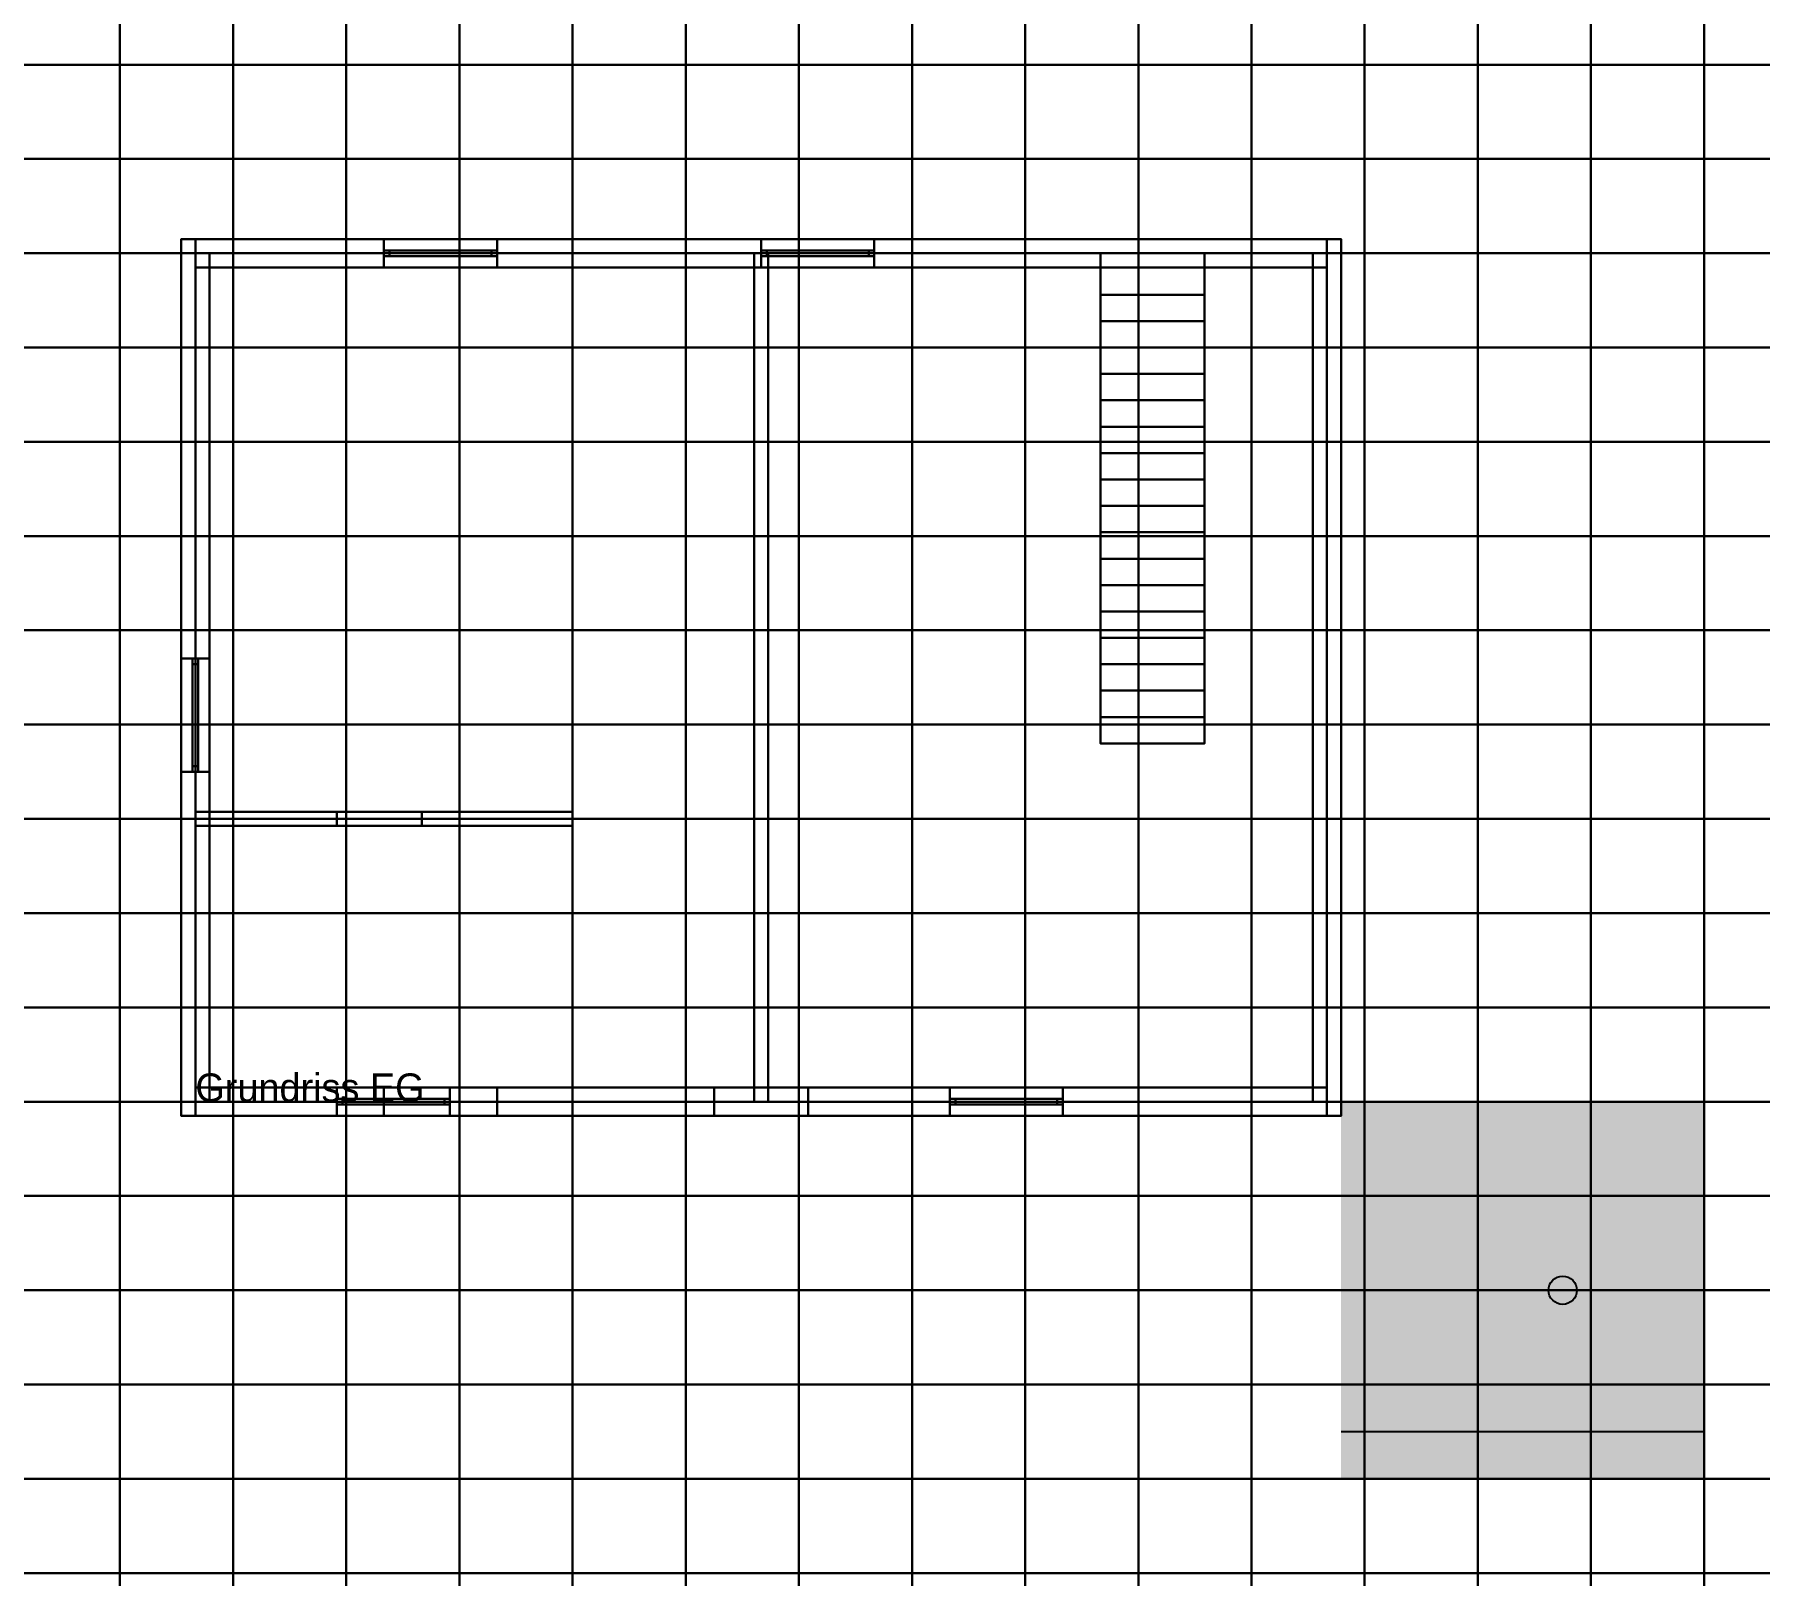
# Model space of a CAD drawing. Header units: millimetres. Extents: x -20000 to 218800, y -20000 to 179000.
# Drawn here: x -1706 to 16587, y 30974 to 47320 of the extents above; entities that cross this region are included whole.
import ezdxf

# ---------------------------------------------------------------- set-up
doc = ezdxf.new("R2010")
doc.units = ezdxf.units.MM
for name, color, linetype in [('A-BODEN', 33, 'Continuous'), ('A-DECKE', 9, 'Continuous'), ('A-FENSTER', 4, 'Continuous'), ('A-FENSTER-GLAS', 5, 'Continuous'), ('A-MAUER', 253, 'Continuous'), ('A-STUETZE', 8, 'Continuous'), ('A-TERRASSE', 32, 'Continuous'), ('A-TEXT', 2, 'Continuous'), ('A-TREPPE', 41, 'Continuous'), ('A-WAND', 7, 'Continuous'), ('A-WAND-INNEN', 8, 'Continuous')]:
    doc.layers.add(name, color=color, linetype=linetype)

# ---------------------------------------------------------------- blocks, each defined once
blk = doc.blocks.new('RAHMEN')
mesh = blk.add_polyface()
corners = [(0, -30), (0, 30), (1200, 30), (1200, -30), (0, -30, 60), (1200, -30, 60), (1200, 30, 60), (0, 30, 60)]
mesh.append_faces([[corners[k] for k in face] for face in [(0, 1, 2, 3), (4, 5, 6, 7), (0, 3, 5, 4), (3, 2, 6, 5), (2, 1, 7, 6), (1, 0, 4, 7)]])
mesh = blk.add_polyface()
corners = [(0, -30, 1140), (0, 30, 1140), (1200, 30, 1140), (1200, -30, 1140), (0, -30, 1200), (1200, -30, 1200), (1200, 30, 1200), (0, 30, 1200)]
mesh.append_faces([[corners[k] for k in face] for face in [(0, 1, 2, 3), (4, 5, 6, 7), (0, 3, 5, 4), (3, 2, 6, 5), (2, 1, 7, 6), (1, 0, 4, 7)]])
mesh = blk.add_polyface()
corners = [(0, -30), (0, 30), (60, 30), (60, -30), (0, -30, 1200), (60, -30, 1200), (60, 30, 1200), (0, 30, 1200)]
mesh.append_faces([[corners[k] for k in face] for face in [(0, 1, 2, 3), (4, 5, 6, 7), (0, 3, 5, 4), (3, 2, 6, 5), (2, 1, 7, 6), (1, 0, 4, 7)]])
mesh = blk.add_polyface()
corners = [(1140, -30), (1140, 30), (1200, 30), (1200, -30), (1140, -30, 1200), (1200, -30, 1200), (1200, 30, 1200), (1140, 30, 1200)]
mesh.append_faces([[corners[k] for k in face] for face in [(0, 1, 2, 3), (4, 5, 6, 7), (0, 3, 5, 4), (3, 2, 6, 5), (2, 1, 7, 6), (1, 0, 4, 7)]])
blk = doc.blocks.new('FENSTER')
at = {"layer": 'A-FENSTER-GLAS', "color": 5}
blk.add_3dface([(60, 0, 60), (1140, 0, 60), (1140, 0, 1140), (60, 0, 1140)], dxfattribs=at)
blk.add_blockref('RAHMEN', (0, 0))
blk = doc.blocks.new('STUFE')
mesh = blk.add_polyface()
corners = [(0, 0), (0, 280), (1100, 280), (1100, 0), (0, 0, 170), (1100, 0, 170), (1100, 280, 170), (0, 280, 170)]
mesh.append_faces([[corners[k] for k in face] for face in [(0, 1, 2, 3), (4, 5, 6, 7), (0, 3, 5, 4), (3, 2, 6, 5), (2, 1, 7, 6), (1, 0, 4, 7)]])
blk = doc.blocks.new('HAUS')
at = {"layer": 'A-DECKE'}
for points in [[(0, 0, 5800), (12000, 0, 5800), (12000, 9000, 5800), (0, 9000, 5800)], [(0, 0, 6000), (12000, 0, 6000), (12000, 9000, 6000), (0, 9000, 6000)]]:
    blk.add_3dface(points, dxfattribs=at)
at = {"layer": 'A-MAUER'}
blk.add_lwpolyline([(12150, -3500), (16000, -3500)], dxfattribs=at)
at = {"layer": 'A-STUETZE'}
blk.add_circle((14500, -2000), 150, dxfattribs=at)
at = {"layer": 'A-TERRASSE'}
blk.add_solid([(12150, -4000), (16000, -4000), (12150, 0), (16000, 0)], dxfattribs=at)
at = {"layer": 'A-WAND'}
for points in [[(0, 0, 6000), (0, 9000, 6000), (0, 4500, 8400)], [(12000, 0, 6000), (12000, 9000, 6000), (12000, 4500, 8400)]]:
    blk.add_3dface(points, dxfattribs=at)
at = {"layer": 'A-FENSTER'}
for p, rotation in [((3200, 9000, 900), 180), ((7200, 9000, 900), 180), ((0, 4700, 900), -90)]:
    blk.add_blockref('FENSTER', p, dxfattribs=dict(at, rotation=rotation))
for p in [(1500, 0, 900), (8000, 0, 900)]:
    blk.add_blockref('FENSTER', p, dxfattribs=at)
at = {"layer": 'A-TREPPE', "zscale": 1.0380622837370241}
for p in [(9600, 8280, 2824), (9600, 8000, 2647), (9600, 7720, 2471), (9600, 7440, 2294), (9600, 7160, 2118), (9600, 6880, 1941), (9600, 6600, 1765), (9600, 6320, 1588), (9600, 6040, 1412), (9600, 5760, 1235), (9600, 5480, 1059), (9600, 5200, 882), (9600, 4920, 706), (9600, 4640, 529), (9600, 4360, 353), (9600, 4080, 176), (9600, 3800)]:
    blk.add_blockref('STUFE', p, dxfattribs=at)
at = {"layer": 'A-TEXT'}
blk.add_text('Grundriss EG', height=300, dxfattribs=at).set_placement((0, 0))
at = {"layer": 'A-BODEN'}
mesh = blk.add_polyface(dxfattribs=at)
corners = [(-150, -150, -300), (-150, 9150, -300), (12150, 9150, -300), (12150, -150, -300), (-150, -150), (12150, -150), (12150, 9150), (-150, 9150)]
mesh.append_faces([[corners[k] for k in face] for face in [(0, 1, 2, 3), (4, 5, 6, 7), (0, 3, 5, 4), (3, 2, 6, 5), (2, 1, 7, 6), (1, 0, 4, 7)]])
at = {"layer": 'A-DECKE'}
mesh = blk.add_polyface(dxfattribs=at)
corners = [(0, 4000, 2750), (0, 9000, 2750), (9600, 9000, 2750), (9600, 4000, 2750), (0, 4000, 3000), (9600, 4000, 3000), (9600, 9000, 3000), (0, 9000, 3000)]
mesh.append_faces([[corners[k] for k in face] for face in [(0, 1, 2, 3), (4, 5, 6, 7), (0, 3, 5, 4), (3, 2, 6, 5), (2, 1, 7, 6), (1, 0, 4, 7)]])
mesh = blk.add_polyface(dxfattribs=at)
corners = [(9600, 8850, 2750), (9600, 9000, 2750), (10700, 9000, 2750), (10700, 8850, 2750), (9600, 8850, 3000), (10700, 8850, 3000), (10700, 9000, 3000), (9600, 9000, 3000)]
mesh.append_faces([[corners[k] for k in face] for face in [(0, 1, 2, 3), (4, 5, 6, 7), (0, 3, 5, 4), (3, 2, 6, 5), (2, 1, 7, 6), (1, 0, 4, 7)]])
mesh = blk.add_polyface(dxfattribs=at)
corners = [(10700, 4000, 2750), (10700, 9000, 2750), (12000, 9000, 2750), (12000, 4000, 2750), (10700, 4000, 3000), (12000, 4000, 3000), (12000, 9000, 3000), (10700, 9000, 3000)]
mesh.append_faces([[corners[k] for k in face] for face in [(0, 1, 2, 3), (4, 5, 6, 7), (0, 3, 5, 4), (3, 2, 6, 5), (2, 1, 7, 6), (1, 0, 4, 7)]])
mesh = blk.add_polyface(dxfattribs=at)
corners = [(0, 0, 2750), (0, 4000, 2750), (12000, 4000, 2750), (12000, 0, 2750), (0, 0, 3000), (12000, 0, 3000), (12000, 4000, 3000), (0, 4000, 3000)]
mesh.append_faces([[corners[k] for k in face] for face in [(0, 1, 2, 3), (4, 5, 6, 7), (0, 3, 5, 4), (3, 2, 6, 5), (2, 1, 7, 6), (1, 0, 4, 7)]])
at = {"layer": 'A-WAND'}
mesh = blk.add_polyface(dxfattribs=at)
corners = [(0, 8850), (0, 9150), (2000, 9150), (2000, 8850), (0, 8850, 3000), (2000, 8850, 3000), (2000, 9150, 3000), (0, 9150, 3000)]
mesh.append_faces([[corners[k] for k in face] for face in [(0, 1, 2, 3), (4, 5, 6, 7), (0, 3, 5, 4), (3, 2, 6, 5), (2, 1, 7, 6), (1, 0, 4, 7)]])
mesh = blk.add_polyface(dxfattribs=at)
corners = [(0, 8850, 3000), (0, 9150, 3000), (4000, 9150, 3000), (4000, 8850, 3000), (0, 8850, 5800), (4000, 8850, 5800), (4000, 9150, 5800), (0, 9150, 5800)]
mesh.append_faces([[corners[k] for k in face] for face in [(0, 1, 2, 3), (4, 5, 6, 7), (0, 3, 5, 4), (3, 2, 6, 5), (2, 1, 7, 6), (1, 0, 4, 7)]])
mesh = blk.add_polyface(dxfattribs=at)
corners = [(2000, 8850), (2000, 9150), (3200, 9150), (3200, 8850), (2000, 8850, 900), (3200, 8850, 900), (3200, 9150, 900), (2000, 9150, 900)]
mesh.append_faces([[corners[k] for k in face] for face in [(0, 1, 2, 3), (4, 5, 6, 7), (0, 3, 5, 4), (3, 2, 6, 5), (2, 1, 7, 6), (1, 0, 4, 7)]])
mesh = blk.add_polyface(dxfattribs=at)
corners = [(2000, 8850, 2100), (2000, 9150, 2100), (3200, 9150, 2100), (3200, 8850, 2100), (2000, 8850, 3000), (3200, 8850, 3000), (3200, 9150, 3000), (2000, 9150, 3000)]
mesh.append_faces([[corners[k] for k in face] for face in [(0, 1, 2, 3), (4, 5, 6, 7), (0, 3, 5, 4), (3, 2, 6, 5), (2, 1, 7, 6), (1, 0, 4, 7)]])
mesh = blk.add_polyface(dxfattribs=at)
corners = [(3200, 8850), (3200, 9150), (6000, 9150), (6000, 8850), (3200, 8850, 3000), (6000, 8850, 3000), (6000, 9150, 3000), (3200, 9150, 3000)]
mesh.append_faces([[corners[k] for k in face] for face in [(0, 1, 2, 3), (4, 5, 6, 7), (0, 3, 5, 4), (3, 2, 6, 5), (2, 1, 7, 6), (1, 0, 4, 7)]])
mesh = blk.add_polyface(dxfattribs=at)
corners = [(4000, 8850, 3000), (4000, 9150, 3000), (5200, 9150, 3000), (5200, 8850, 3000), (4000, 8850, 3900), (5200, 8850, 3900), (5200, 9150, 3900), (4000, 9150, 3900)]
mesh.append_faces([[corners[k] for k in face] for face in [(0, 1, 2, 3), (4, 5, 6, 7), (0, 3, 5, 4), (3, 2, 6, 5), (2, 1, 7, 6), (1, 0, 4, 7)]])
mesh = blk.add_polyface(dxfattribs=at)
corners = [(4000, 8850, 5100), (4000, 9150, 5100), (5200, 9150, 5100), (5200, 8850, 5100), (4000, 8850, 5800), (5200, 8850, 5800), (5200, 9150, 5800), (4000, 9150, 5800)]
mesh.append_faces([[corners[k] for k in face] for face in [(0, 1, 2, 3), (4, 5, 6, 7), (0, 3, 5, 4), (3, 2, 6, 5), (2, 1, 7, 6), (1, 0, 4, 7)]])
mesh = blk.add_polyface(dxfattribs=at)
corners = [(5200, 8850, 3000), (5200, 9150, 3000), (12000, 9150, 3000), (12000, 8850, 3000), (5200, 8850, 5800), (12000, 8850, 5800), (12000, 9150, 5800), (5200, 9150, 5800)]
mesh.append_faces([[corners[k] for k in face] for face in [(0, 1, 2, 3), (4, 5, 6, 7), (0, 3, 5, 4), (3, 2, 6, 5), (2, 1, 7, 6), (1, 0, 4, 7)]])
mesh = blk.add_polyface(dxfattribs=at)
corners = [(6000, 8850), (6000, 9150), (7200, 9150), (7200, 8850), (6000, 8850, 900), (7200, 8850, 900), (7200, 9150, 900), (6000, 9150, 900)]
mesh.append_faces([[corners[k] for k in face] for face in [(0, 1, 2, 3), (4, 5, 6, 7), (0, 3, 5, 4), (3, 2, 6, 5), (2, 1, 7, 6), (1, 0, 4, 7)]])
mesh = blk.add_polyface(dxfattribs=at)
corners = [(6000, 8850, 2100), (6000, 9150, 2100), (7200, 9150, 2100), (7200, 8850, 2100), (6000, 8850, 3000), (7200, 8850, 3000), (7200, 9150, 3000), (6000, 9150, 3000)]
mesh.append_faces([[corners[k] for k in face] for face in [(0, 1, 2, 3), (4, 5, 6, 7), (0, 3, 5, 4), (3, 2, 6, 5), (2, 1, 7, 6), (1, 0, 4, 7)]])
mesh = blk.add_polyface(dxfattribs=at)
corners = [(7200, 8850), (7200, 9150), (12000, 9150), (12000, 8850), (7200, 8850, 3000), (12000, 8850, 3000), (12000, 9150, 3000), (7200, 9150, 3000)]
mesh.append_faces([[corners[k] for k in face] for face in [(0, 1, 2, 3), (4, 5, 6, 7), (0, 3, 5, 4), (3, 2, 6, 5), (2, 1, 7, 6), (1, 0, 4, 7)]])
mesh = blk.add_polyface(dxfattribs=at)
corners = [(-150, 4700), (-150, 9000), (150, 9000), (150, 4700), (-150, 4700, 3000), (150, 4700, 3000), (150, 9000, 3000), (-150, 9000, 3000)]
mesh.append_faces([[corners[k] for k in face] for face in [(0, 1, 2, 3), (4, 5, 6, 7), (0, 3, 5, 4), (3, 2, 6, 5), (2, 1, 7, 6), (1, 0, 4, 7)]])
mesh = blk.add_polyface(dxfattribs=at)
corners = [(-150, 0, 3000), (-150, 9000, 3000), (150, 9000, 3000), (150, 0, 3000), (-150, 0, 5800), (150, 0, 5800), (150, 9000, 5800), (-150, 9000, 5800)]
mesh.append_faces([[corners[k] for k in face] for face in [(0, 1, 2, 3), (4, 5, 6, 7), (0, 3, 5, 4), (3, 2, 6, 5), (2, 1, 7, 6), (1, 0, 4, 7)]])
mesh = blk.add_polyface(dxfattribs=at)
corners = [(11850, 0), (11850, 9000), (12150, 9000), (12150, 0), (11850, 0, 3000), (12150, 0, 3000), (12150, 9000, 3000), (11850, 9000, 3000)]
mesh.append_faces([[corners[k] for k in face] for face in [(0, 1, 2, 3), (4, 5, 6, 7), (0, 3, 5, 4), (3, 2, 6, 5), (2, 1, 7, 6), (1, 0, 4, 7)]])
mesh = blk.add_polyface(dxfattribs=at)
corners = [(11850, 0, 3000), (11850, 9000, 3000), (12150, 9000, 3000), (12150, 0, 3000), (11850, 0, 5800), (12150, 0, 5800), (12150, 9000, 5800), (11850, 9000, 5800)]
mesh.append_faces([[corners[k] for k in face] for face in [(0, 1, 2, 3), (4, 5, 6, 7), (0, 3, 5, 4), (3, 2, 6, 5), (2, 1, 7, 6), (1, 0, 4, 7)]])
mesh = blk.add_polyface(dxfattribs=at)
corners = [(-150, 3500), (-150, 4700), (150, 4700), (150, 3500), (-150, 3500, 900), (150, 3500, 900), (150, 4700, 900), (-150, 4700, 900)]
mesh.append_faces([[corners[k] for k in face] for face in [(0, 1, 2, 3), (4, 5, 6, 7), (0, 3, 5, 4), (3, 2, 6, 5), (2, 1, 7, 6), (1, 0, 4, 7)]])
mesh = blk.add_polyface(dxfattribs=at)
corners = [(-150, 3500, 2100), (-150, 4700, 2100), (150, 4700, 2100), (150, 3500, 2100), (-150, 3500, 3000), (150, 3500, 3000), (150, 4700, 3000), (-150, 4700, 3000)]
mesh.append_faces([[corners[k] for k in face] for face in [(0, 1, 2, 3), (4, 5, 6, 7), (0, 3, 5, 4), (3, 2, 6, 5), (2, 1, 7, 6), (1, 0, 4, 7)]])
mesh = blk.add_polyface(dxfattribs=at)
corners = [(-150, 0), (-150, 3500), (150, 3500), (150, 0), (-150, 0, 3000), (150, 0, 3000), (150, 3500, 3000), (-150, 3500, 3000)]
mesh.append_faces([[corners[k] for k in face] for face in [(0, 1, 2, 3), (4, 5, 6, 7), (0, 3, 5, 4), (3, 2, 6, 5), (2, 1, 7, 6), (1, 0, 4, 7)]])
mesh = blk.add_polyface(dxfattribs=at)
corners = [(0, -150), (0, 150), (1500, 150), (1500, -150), (0, -150, 3000), (1500, -150, 3000), (1500, 150, 3000), (0, 150, 3000)]
mesh.append_faces([[corners[k] for k in face] for face in [(0, 1, 2, 3), (4, 5, 6, 7), (0, 3, 5, 4), (3, 2, 6, 5), (2, 1, 7, 6), (1, 0, 4, 7)]])
mesh = blk.add_polyface(dxfattribs=at)
corners = [(0, -150, 3000), (0, 150, 3000), (2000, 150, 3000), (2000, -150, 3000), (0, -150, 5800), (2000, -150, 5800), (2000, 150, 5800), (0, 150, 5800)]
mesh.append_faces([[corners[k] for k in face] for face in [(0, 1, 2, 3), (4, 5, 6, 7), (0, 3, 5, 4), (3, 2, 6, 5), (2, 1, 7, 6), (1, 0, 4, 7)]])
mesh = blk.add_polyface(dxfattribs=at)
corners = [(1500, -150), (1500, 150), (2700, 150), (2700, -150), (1500, -150, 900), (2700, -150, 900), (2700, 150, 900), (1500, 150, 900)]
mesh.append_faces([[corners[k] for k in face] for face in [(0, 1, 2, 3), (4, 5, 6, 7), (0, 3, 5, 4), (3, 2, 6, 5), (2, 1, 7, 6), (1, 0, 4, 7)]])
mesh = blk.add_polyface(dxfattribs=at)
corners = [(1500, -150, 2100), (1500, 150, 2100), (2700, 150, 2100), (2700, -150, 2100), (1500, -150, 3000), (2700, -150, 3000), (2700, 150, 3000), (1500, 150, 3000)]
mesh.append_faces([[corners[k] for k in face] for face in [(0, 1, 2, 3), (4, 5, 6, 7), (0, 3, 5, 4), (3, 2, 6, 5), (2, 1, 7, 6), (1, 0, 4, 7)]])
mesh = blk.add_polyface(dxfattribs=at)
corners = [(2000, -150, 3000), (2000, 150, 3000), (3200, 150, 3000), (3200, -150, 3000), (2000, -150, 3900), (3200, -150, 3900), (3200, 150, 3900), (2000, 150, 3900)]
mesh.append_faces([[corners[k] for k in face] for face in [(0, 1, 2, 3), (4, 5, 6, 7), (0, 3, 5, 4), (3, 2, 6, 5), (2, 1, 7, 6), (1, 0, 4, 7)]])
mesh = blk.add_polyface(dxfattribs=at)
corners = [(2000, -150, 5100), (2000, 150, 5100), (3200, 150, 5100), (3200, -150, 5100), (2000, -150, 5800), (3200, -150, 5800), (3200, 150, 5800), (2000, 150, 5800)]
mesh.append_faces([[corners[k] for k in face] for face in [(0, 1, 2, 3), (4, 5, 6, 7), (0, 3, 5, 4), (3, 2, 6, 5), (2, 1, 7, 6), (1, 0, 4, 7)]])
mesh = blk.add_polyface(dxfattribs=at)
corners = [(2700, -150), (2700, 150), (5500, 150), (5500, -150), (2700, -150, 3000), (5500, -150, 3000), (5500, 150, 3000), (2700, 150, 3000)]
mesh.append_faces([[corners[k] for k in face] for face in [(0, 1, 2, 3), (4, 5, 6, 7), (0, 3, 5, 4), (3, 2, 6, 5), (2, 1, 7, 6), (1, 0, 4, 7)]])
mesh = blk.add_polyface(dxfattribs=at)
corners = [(3200, -150, 3000), (3200, 150, 3000), (8000, 150, 3000), (8000, -150, 3000), (3200, -150, 5800), (8000, -150, 5800), (8000, 150, 5800), (3200, 150, 5800)]
mesh.append_faces([[corners[k] for k in face] for face in [(0, 1, 2, 3), (4, 5, 6, 7), (0, 3, 5, 4), (3, 2, 6, 5), (2, 1, 7, 6), (1, 0, 4, 7)]])
mesh = blk.add_polyface(dxfattribs=at)
corners = [(5500, -150, 2100), (5500, 150, 2100), (6500, 150, 2100), (6500, -150, 2100), (5500, -150, 3000), (6500, -150, 3000), (6500, 150, 3000), (5500, 150, 3000)]
mesh.append_faces([[corners[k] for k in face] for face in [(0, 1, 2, 3), (4, 5, 6, 7), (0, 3, 5, 4), (3, 2, 6, 5), (2, 1, 7, 6), (1, 0, 4, 7)]])
mesh = blk.add_polyface(dxfattribs=at)
corners = [(6500, -150), (6500, 150), (8000, 150), (8000, -150), (6500, -150, 3000), (8000, -150, 3000), (8000, 150, 3000), (6500, 150, 3000)]
mesh.append_faces([[corners[k] for k in face] for face in [(0, 1, 2, 3), (4, 5, 6, 7), (0, 3, 5, 4), (3, 2, 6, 5), (2, 1, 7, 6), (1, 0, 4, 7)]])
mesh = blk.add_polyface(dxfattribs=at)
corners = [(8000, -150), (8000, 150), (9200, 150), (9200, -150), (8000, -150, 900), (9200, -150, 900), (9200, 150, 900), (8000, 150, 900)]
mesh.append_faces([[corners[k] for k in face] for face in [(0, 1, 2, 3), (4, 5, 6, 7), (0, 3, 5, 4), (3, 2, 6, 5), (2, 1, 7, 6), (1, 0, 4, 7)]])
mesh = blk.add_polyface(dxfattribs=at)
corners = [(8000, -150, 2100), (8000, 150, 2100), (9200, 150, 2100), (9200, -150, 2100), (8000, -150, 3000), (9200, -150, 3000), (9200, 150, 3000), (8000, 150, 3000)]
mesh.append_faces([[corners[k] for k in face] for face in [(0, 1, 2, 3), (4, 5, 6, 7), (0, 3, 5, 4), (3, 2, 6, 5), (2, 1, 7, 6), (1, 0, 4, 7)]])
mesh = blk.add_polyface(dxfattribs=at)
corners = [(8000, -150, 3000), (8000, 150, 3000), (9200, 150, 3000), (9200, -150, 3000), (8000, -150, 3900), (9200, -150, 3900), (9200, 150, 3900), (8000, 150, 3900)]
mesh.append_faces([[corners[k] for k in face] for face in [(0, 1, 2, 3), (4, 5, 6, 7), (0, 3, 5, 4), (3, 2, 6, 5), (2, 1, 7, 6), (1, 0, 4, 7)]])
mesh = blk.add_polyface(dxfattribs=at)
corners = [(8000, -150, 5100), (8000, 150, 5100), (9200, 150, 5100), (9200, -150, 5100), (8000, -150, 5800), (9200, -150, 5800), (9200, 150, 5800), (8000, 150, 5800)]
mesh.append_faces([[corners[k] for k in face] for face in [(0, 1, 2, 3), (4, 5, 6, 7), (0, 3, 5, 4), (3, 2, 6, 5), (2, 1, 7, 6), (1, 0, 4, 7)]])
mesh = blk.add_polyface(dxfattribs=at)
corners = [(9200, -150), (9200, 150), (12000, 150), (12000, -150), (9200, -150, 3000), (12000, -150, 3000), (12000, 150, 3000), (9200, 150, 3000)]
mesh.append_faces([[corners[k] for k in face] for face in [(0, 1, 2, 3), (4, 5, 6, 7), (0, 3, 5, 4), (3, 2, 6, 5), (2, 1, 7, 6), (1, 0, 4, 7)]])
mesh = blk.add_polyface(dxfattribs=at)
corners = [(9200, -150, 3000), (9200, 150, 3000), (12000, 150, 3000), (12000, -150, 3000), (9200, -150, 5800), (12000, -150, 5800), (12000, 150, 5800), (9200, 150, 5800)]
mesh.append_faces([[corners[k] for k in face] for face in [(0, 1, 2, 3), (4, 5, 6, 7), (0, 3, 5, 4), (3, 2, 6, 5), (2, 1, 7, 6), (1, 0, 4, 7)]])
at = {"layer": 'A-WAND-INNEN'}
mesh = blk.add_polyface(dxfattribs=at)
corners = [(5925, 5000), (5925, 9000), (6075, 9000), (6075, 5000), (5925, 5000, 2750), (6075, 5000, 2750), (6075, 9000, 2750), (5925, 9000, 2750)]
mesh.append_faces([[corners[k] for k in face] for face in [(0, 1, 2, 3), (4, 5, 6, 7), (0, 3, 5, 4), (3, 2, 6, 5), (2, 1, 7, 6), (1, 0, 4, 7)]])
mesh = blk.add_polyface(dxfattribs=at)
corners = [(5925, 6000, 3000), (5925, 9000, 3000), (6075, 9000, 3000), (6075, 6000, 3000), (5925, 6000, 5800), (6075, 6000, 5800), (6075, 9000, 5800), (5925, 9000, 5800)]
mesh.append_faces([[corners[k] for k in face] for face in [(0, 1, 2, 3), (4, 5, 6, 7), (0, 3, 5, 4), (3, 2, 6, 5), (2, 1, 7, 6), (1, 0, 4, 7)]])
mesh = blk.add_polyface(dxfattribs=at)
corners = [(5925, 5000, 5100), (5925, 6000, 5100), (6075, 6000, 5100), (6075, 5000, 5100), (5925, 5000, 5800), (6075, 5000, 5800), (6075, 6000, 5800), (5925, 6000, 5800)]
mesh.append_faces([[corners[k] for k in face] for face in [(0, 1, 2, 3), (4, 5, 6, 7), (0, 3, 5, 4), (3, 2, 6, 5), (2, 1, 7, 6), (1, 0, 4, 7)]])
mesh = blk.add_polyface(dxfattribs=at)
corners = [(5925, 4000, 2100), (5925, 5000, 2100), (6075, 5000, 2100), (6075, 4000, 2100), (5925, 4000, 2750), (6075, 4000, 2750), (6075, 5000, 2750), (5925, 5000, 2750)]
mesh.append_faces([[corners[k] for k in face] for face in [(0, 1, 2, 3), (4, 5, 6, 7), (0, 3, 5, 4), (3, 2, 6, 5), (2, 1, 7, 6), (1, 0, 4, 7)]])
mesh = blk.add_polyface(dxfattribs=at)
corners = [(5925, 0, 3000), (5925, 5000, 3000), (6075, 5000, 3000), (6075, 0, 3000), (5925, 0, 5800), (6075, 0, 5800), (6075, 5000, 5800), (5925, 5000, 5800)]
mesh.append_faces([[corners[k] for k in face] for face in [(0, 1, 2, 3), (4, 5, 6, 7), (0, 3, 5, 4), (3, 2, 6, 5), (2, 1, 7, 6), (1, 0, 4, 7)]])
mesh = blk.add_polyface(dxfattribs=at)
corners = [(5925, 3000), (5925, 4000), (6075, 4000), (6075, 3000), (5925, 3000, 2750), (6075, 3000, 2750), (6075, 4000, 2750), (5925, 4000, 2750)]
mesh.append_faces([[corners[k] for k in face] for face in [(0, 1, 2, 3), (4, 5, 6, 7), (0, 3, 5, 4), (3, 2, 6, 5), (2, 1, 7, 6), (1, 0, 4, 7)]])
mesh = blk.add_polyface(dxfattribs=at)
corners = [(0, 2925), (0, 3075), (1500, 3075), (1500, 2925), (0, 2925, 2750), (1500, 2925, 2750), (1500, 3075, 2750), (0, 3075, 2750)]
mesh.append_faces([[corners[k] for k in face] for face in [(0, 1, 2, 3), (4, 5, 6, 7), (0, 3, 5, 4), (3, 2, 6, 5), (2, 1, 7, 6), (1, 0, 4, 7)]])
mesh = blk.add_polyface(dxfattribs=at)
corners = [(1500, 2925, 2100), (1500, 3075, 2100), (2400, 3075, 2100), (2400, 2925, 2100), (1500, 2925, 2750), (2400, 2925, 2750), (2400, 3075, 2750), (1500, 3075, 2750)]
mesh.append_faces([[corners[k] for k in face] for face in [(0, 1, 2, 3), (4, 5, 6, 7), (0, 3, 5, 4), (3, 2, 6, 5), (2, 1, 7, 6), (1, 0, 4, 7)]])
mesh = blk.add_polyface(dxfattribs=at)
corners = [(2400, 2925), (2400, 3075), (4000, 3075), (4000, 2925), (2400, 2925, 2750), (4000, 2925, 2750), (4000, 3075, 2750), (2400, 3075, 2750)]
mesh.append_faces([[corners[k] for k in face] for face in [(0, 1, 2, 3), (4, 5, 6, 7), (0, 3, 5, 4), (3, 2, 6, 5), (2, 1, 7, 6), (1, 0, 4, 7)]])

msp = doc.modelspace()

# ---------------------------------------------------------------- block references
at = {"row_count": 6, "column_count": 10, "row_spacing": 18000, "column_spacing": 20000}
msp.add_blockref('HAUS', (0, 0), dxfattribs=at)

# ---------------------------------------------------------------- meshes
at = {"layer": 'GELAENDE'}
mesh = msp.add_polymesh((9, 9), dxfattribs=at)
for k, corner in enumerate([(-10400, 44000, -448), (-10400, 45000, -460), (-10400, 46000, -471), (-10400, 47000, -481), (-10400, 48000, -490), (-10400, 49000, -497), (-10400, 50000, -502), (-10400, 51000, -506), (-10400, 52000, -507), (-9200, 44000, -453), (-9200, 45000, -466), (-9200, 46000, -478), (-9200, 47000, -489), (-9200, 48000, -498), (-9200, 49000, -506), (-9200, 50000, -511), (-9200, 51000, -515), (-9200, 52000, -517), (-8000, 44000, -457), (-8000, 45000, -471), (-8000, 46000, -484), (-8000, 47000, -495), (-8000, 48000, -505), (-8000, 49000, -513), (-8000, 50000, -520), (-8000, 51000, -524), (-8000, 52000, -526), (-6800, 44000, -460), (-6800, 45000, -475), (-6800, 46000, -489), (-6800, 47000, -501), (-6800, 48000, -511), (-6800, 49000, -520), (-6800, 50000, -527), (-6800, 51000, -531), (-6800, 52000, -533), (-5600, 44000, -463), (-5600, 45000, -478), (-5600, 46000, -493), (-5600, 47000, -506), (-5600, 48000, -517), (-5600, 49000, -526), (-5600, 50000, -532), (-5600, 51000, -537), (-5600, 52000, -540), (-4400, 44000, -465), (-4400, 45000, -481), (-4400, 46000, -496), (-4400, 47000, -509), (-4400, 48000, -521), (-4400, 49000, -530), (-4400, 50000, -537), (-4400, 51000, -542), (-4400, 52000, -544), (-3200, 44000, -466), (-3200, 45000, -483), (-3200, 46000, -498), (-3200, 47000, -512), (-3200, 48000, -523), (-3200, 49000, -533), (-3200, 50000, -540), (-3200, 51000, -545), (-3200, 52000, -548), (-2000, 44000, -467), (-2000, 45000, -484), (-2000, 46000, -499), (-2000, 47000, -513), (-2000, 48000, -525), (-2000, 49000, -534), (-2000, 50000, -542), (-2000, 51000, -547), (-2000, 52000, -549), (-800, 44000, -467), (-800, 45000, -484), (-800, 46000, -500), (-800, 47000, -513), (-800, 48000, -525), (-800, 49000, -535), (-800, 50000, -542), (-800, 51000, -547), (-800, 52000, -550)]):
    mesh.set_mesh_vertex(divmod(k, 9), corner)
mesh = msp.add_polymesh((9, 9), dxfattribs=at)
for k, corner in enumerate([(-800, 44000, -467), (-800, 45000, -484), (-800, 46000, -500), (-800, 47000, -513), (-800, 48000, -525), (-800, 49000, -535), (-800, 50000, -542), (-800, 51000, -547), (-800, 52000, -550), (400, 44000, -467), (400, 45000, -484), (400, 46000, -499), (400, 47000, -512), (400, 48000, -524), (400, 49000, -534), (400, 50000, -541), (400, 51000, -546), (400, 52000, -548), (1600, 44000, -466), (1600, 45000, -482), (1600, 46000, -497), (1600, 47000, -510), (1600, 48000, -522), (1600, 49000, -531), (1600, 50000, -538), (1600, 51000, -543), (1600, 52000, -546), (2800, 44000, -464), (2800, 45000, -480), (2800, 46000, -494), (2800, 47000, -507), (2800, 48000, -518), (2800, 49000, -528), (2800, 50000, -535), (2800, 51000, -539), (2800, 52000, -542), (4000, 44000, -461), (4000, 45000, -477), (4000, 46000, -491), (4000, 47000, -503), (4000, 48000, -514), (4000, 49000, -523), (4000, 50000, -529), (4000, 51000, -534), (4000, 52000, -536), (5200, 44000, -458), (5200, 45000, -473), (5200, 46000, -486), (5200, 47000, -498), (5200, 48000, -508), (5200, 49000, -516), (5200, 50000, -523), (5200, 51000, -527), (5200, 52000, -529), (6400, 44000, -454), (6400, 45000, -468), (6400, 46000, -481), (6400, 47000, -492), (6400, 48000, -501), (6400, 49000, -509), (6400, 50000, -515), (6400, 51000, -519), (6400, 52000, -521), (7600, 44000, -450), (7600, 45000, -463), (7600, 46000, -474), (7600, 47000, -484), (7600, 48000, -493), (7600, 49000, -500), (7600, 50000, -506), (7600, 51000, -510), (7600, 52000, -512), (8800, 44000, -446), (8800, 45000, -457), (8800, 46000, -467), (8800, 47000, -477), (8800, 48000, -484), (8800, 49000, -491), (8800, 50000, -496), (8800, 51000, -499), (8800, 52000, -501)]):
    mesh.set_mesh_vertex(divmod(k, 9), corner)
mesh = msp.add_polymesh((9, 9), dxfattribs=at)
for k, corner in enumerate([(8800, 44000, -446), (8800, 45000, -457), (8800, 46000, -467), (8800, 47000, -477), (8800, 48000, -484), (8800, 49000, -491), (8800, 50000, -496), (8800, 51000, -499), (8800, 52000, -501), (10000, 44000, -440), (10000, 45000, -450), (10000, 46000, -460), (10000, 47000, -468), (10000, 48000, -475), (10000, 49000, -481), (10000, 50000, -485), (10000, 51000, -488), (10000, 52000, -490), (11200, 44000, -435), (11200, 45000, -443), (11200, 46000, -451), (11200, 47000, -458), (11200, 48000, -464), (11200, 49000, -469), (11200, 50000, -473), (11200, 51000, -476), (11200, 52000, -477), (12400, 44000, -429), (12400, 45000, -436), (12400, 46000, -443), (12400, 47000, -448), (12400, 48000, -453), (12400, 49000, -458), (12400, 50000, -461), (12400, 51000, -463), (12400, 52000, -464), (13600, 44000, -423), (13600, 45000, -428), (13600, 46000, -433), (13600, 47000, -438), (13600, 48000, -442), (13600, 49000, -445), (13600, 50000, -448), (13600, 51000, -449), (13600, 52000, -450), (14800, 44000, -416), (14800, 45000, -420), (14800, 46000, -424), (14800, 47000, -427), (14800, 48000, -430), (14800, 49000, -432), (14800, 50000, -434), (14800, 51000, -435), (14800, 52000, -436), (16000, 44000, -410), (16000, 45000, -412), (16000, 46000, -414), (16000, 47000, -416), (16000, 48000, -418), (16000, 49000, -419), (16000, 50000, -420), (16000, 51000, -421), (16000, 52000, -421), (17200, 44000, -403), (17200, 45000, -404), (17200, 46000, -404), (17200, 47000, -405), (17200, 48000, -405), (17200, 49000, -406), (17200, 50000, -406), (17200, 51000, -406), (17200, 52000, -406), (18400, 44000, -396), (18400, 45000, -395), (18400, 46000, -394), (18400, 47000, -393), (18400, 48000, -393), (18400, 49000, -392), (18400, 50000, -392), (18400, 51000, -391), (18400, 52000, -391)]):
    mesh.set_mesh_vertex(divmod(k, 9), corner)
mesh = msp.add_polymesh((9, 9), dxfattribs=at)
for k, corner in enumerate([(-10400, 36000, -342), (-10400, 37000, -354), (-10400, 38000, -367), (-10400, 39000, -380), (-10400, 40000, -394), (-10400, 41000, -408), (-10400, 42000, -422), (-10400, 43000, -435), (-10400, 44000, -448), (-9200, 36000, -336), (-9200, 37000, -350), (-9200, 38000, -364), (-9200, 39000, -379), (-9200, 40000, -394), (-9200, 41000, -409), (-9200, 42000, -424), (-9200, 43000, -439), (-9200, 44000, -453), (-8000, 36000, -331), (-8000, 37000, -346), (-8000, 38000, -361), (-8000, 39000, -377), (-8000, 40000, -393), (-8000, 41000, -410), (-8000, 42000, -426), (-8000, 43000, -442), (-8000, 44000, -457), (-6800, 36000, -327), (-6800, 37000, -343), (-6800, 38000, -359), (-6800, 39000, -376), (-6800, 40000, -393), (-6800, 41000, -410), (-6800, 42000, -427), (-6800, 43000, -444), (-6800, 44000, -460), (-5600, 36000, -324), (-5600, 37000, -340), (-5600, 38000, -357), (-5600, 39000, -374), (-5600, 40000, -392), (-5600, 41000, -411), (-5600, 42000, -429), (-5600, 43000, -446), (-5600, 44000, -463), (-4400, 36000, -322), (-4400, 37000, -338), (-4400, 38000, -355), (-4400, 39000, -374), (-4400, 40000, -392), (-4400, 41000, -411), (-4400, 42000, -430), (-4400, 43000, -448), (-4400, 44000, -465), (-3200, 36000, -320), (-3200, 37000, -337), (-3200, 38000, -354), (-3200, 39000, -373), (-3200, 40000, -392), (-3200, 41000, -411), (-3200, 42000, -430), (-3200, 43000, -449), (-3200, 44000, -466), (-2000, 36000, -319), (-2000, 37000, -336), (-2000, 38000, -354), (-2000, 39000, -373), (-2000, 40000, -392), (-2000, 41000, -411), (-2000, 42000, -431), (-2000, 43000, -449), (-2000, 44000, -467), (-800, 36000, -319), (-800, 37000, -336), (-800, 38000, -354), (-800, 39000, -373), (-800, 40000, -392), (-800, 41000, -411), (-800, 42000, -431), (-800, 43000, -449), (-800, 44000, -467)]):
    mesh.set_mesh_vertex(divmod(k, 9), corner)
mesh = msp.add_polymesh((9, 9), dxfattribs=at)
for k, corner in enumerate([(-800, 36000, -319), (-800, 37000, -336), (-800, 38000, -354), (-800, 39000, -373), (-800, 40000, -392), (-800, 41000, -411), (-800, 42000, -431), (-800, 43000, -449), (-800, 44000, -467), (400, 36000, -319), (400, 37000, -336), (400, 38000, -354), (400, 39000, -373), (400, 40000, -392), (400, 41000, -411), (400, 42000, -430), (400, 43000, -449), (400, 44000, -467), (1600, 36000, -321), (1600, 37000, -337), (1600, 38000, -355), (1600, 39000, -373), (1600, 40000, -392), (1600, 41000, -411), (1600, 42000, -430), (1600, 43000, -448), (1600, 44000, -466), (2800, 36000, -323), (2800, 37000, -339), (2800, 38000, -356), (2800, 39000, -374), (2800, 40000, -392), (2800, 41000, -411), (2800, 42000, -429), (2800, 43000, -447), (2800, 44000, -464), (4000, 36000, -326), (4000, 37000, -341), (4000, 38000, -358), (4000, 39000, -375), (4000, 40000, -393), (4000, 41000, -410), (4000, 42000, -428), (4000, 43000, -445), (4000, 44000, -461), (5200, 36000, -330), (5200, 37000, -344), (5200, 38000, -360), (5200, 39000, -376), (5200, 40000, -393), (5200, 41000, -410), (5200, 42000, -426), (5200, 43000, -443), (5200, 44000, -458), (6400, 36000, -334), (6400, 37000, -348), (6400, 38000, -363), (6400, 39000, -378), (6400, 40000, -393), (6400, 41000, -409), (6400, 42000, -425), (6400, 43000, -440), (6400, 44000, -454), (7600, 36000, -339), (7600, 37000, -352), (7600, 38000, -365), (7600, 39000, -380), (7600, 40000, -394), (7600, 41000, -408), (7600, 42000, -423), (7600, 43000, -437), (7600, 44000, -450), (8800, 36000, -345), (8800, 37000, -356), (8800, 38000, -369), (8800, 39000, -381), (8800, 40000, -395), (8800, 41000, -408), (8800, 42000, -421), (8800, 43000, -433), (8800, 44000, -446)]):
    mesh.set_mesh_vertex(divmod(k, 9), corner)
mesh = msp.add_polymesh((9, 9), dxfattribs=at)
for k, corner in enumerate([(8800, 36000, -345), (8800, 37000, -356), (8800, 38000, -369), (8800, 39000, -381), (8800, 40000, -395), (8800, 41000, -408), (8800, 42000, -421), (8800, 43000, -433), (8800, 44000, -446), (10000, 36000, -351), (10000, 37000, -361), (10000, 38000, -372), (10000, 39000, -384), (10000, 40000, -395), (10000, 41000, -407), (10000, 42000, -418), (10000, 43000, -430), (10000, 44000, -440), (11200, 36000, -358), (11200, 37000, -367), (11200, 38000, -376), (11200, 39000, -386), (11200, 40000, -396), (11200, 41000, -406), (11200, 42000, -416), (11200, 43000, -425), (11200, 44000, -435), (12400, 36000, -365), (12400, 37000, -372), (12400, 38000, -380), (12400, 39000, -388), (12400, 40000, -397), (12400, 41000, -405), (12400, 42000, -413), (12400, 43000, -421), (12400, 44000, -429), (13600, 36000, -373), (13600, 37000, -378), (13600, 38000, -384), (13600, 39000, -391), (13600, 40000, -397), (13600, 41000, -404), (13600, 42000, -410), (13600, 43000, -417), (13600, 44000, -423), (14800, 36000, -381), (14800, 37000, -385), (14800, 38000, -389), (14800, 39000, -393), (14800, 40000, -398), (14800, 41000, -403), (14800, 42000, -407), (14800, 43000, -412), (14800, 44000, -416), (16000, 36000, -389), (16000, 37000, -391), (16000, 38000, -393), (16000, 39000, -396), (16000, 40000, -399), (16000, 41000, -402), (16000, 42000, -404), (16000, 43000, -407), (16000, 44000, -410), (17200, 36000, -397), (17200, 37000, -397), (17200, 38000, -398), (17200, 39000, -399), (17200, 40000, -400), (17200, 41000, -400), (17200, 42000, -401), (17200, 43000, -402), (17200, 44000, -403), (18400, 36000, -405), (18400, 37000, -404), (18400, 38000, -403), (18400, 39000, -402), (18400, 40000, -400), (18400, 41000, -399), (18400, 42000, -398), (18400, 43000, -397), (18400, 44000, -396)]):
    mesh.set_mesh_vertex(divmod(k, 9), corner)
mesh = msp.add_polymesh((9, 9), dxfattribs=at)
for k, corner in enumerate([(-10400, 28000, -292), (-10400, 29000, -293), (-10400, 30000, -295), (-10400, 31000, -299), (-10400, 32000, -304), (-10400, 33000, -312), (-10400, 34000, -320), (-10400, 35000, -330), (-10400, 36000, -342), (-9200, 28000, -283), (-9200, 29000, -283), (-9200, 30000, -285), (-9200, 31000, -289), (-9200, 32000, -296), (-9200, 33000, -303), (-9200, 34000, -313), (-9200, 35000, -324), (-9200, 36000, -336), (-8000, 28000, -274), (-8000, 29000, -274), (-8000, 30000, -277), (-8000, 31000, -281), (-8000, 32000, -288), (-8000, 33000, -296), (-8000, 34000, -307), (-8000, 35000, -318), (-8000, 36000, -331), (-6800, 28000, -266), (-6800, 29000, -267), (-6800, 30000, -269), (-6800, 31000, -274), (-6800, 32000, -281), (-6800, 33000, -290), (-6800, 34000, -301), (-6800, 35000, -313), (-6800, 36000, -327), (-5600, 28000, -260), (-5600, 29000, -261), (-5600, 30000, -263), (-5600, 31000, -269), (-5600, 32000, -276), (-5600, 33000, -285), (-5600, 34000, -296), (-5600, 35000, -310), (-5600, 36000, -324), (-4400, 28000, -256), (-4400, 29000, -256), (-4400, 30000, -259), (-4400, 31000, -264), (-4400, 32000, -272), (-4400, 33000, -281), (-4400, 34000, -293), (-4400, 35000, -306), (-4400, 36000, -322), (-3200, 28000, -252), (-3200, 29000, -253), (-3200, 30000, -256), (-3200, 31000, -261), (-3200, 32000, -269), (-3200, 33000, -279), (-3200, 34000, -291), (-3200, 35000, -304), (-3200, 36000, -320), (-2000, 28000, -251), (-2000, 29000, -251), (-2000, 30000, -254), (-2000, 31000, -259), (-2000, 32000, -267), (-2000, 33000, -277), (-2000, 34000, -289), (-2000, 35000, -303), (-2000, 36000, -319), (-800, 28000, -250), (-800, 29000, -251), (-800, 30000, -254), (-800, 31000, -259), (-800, 32000, -267), (-800, 33000, -277), (-800, 34000, -289), (-800, 35000, -303), (-800, 36000, -319)]):
    mesh.set_mesh_vertex(divmod(k, 9), corner)
mesh = msp.add_polymesh((9, 9), dxfattribs=at)
for k, corner in enumerate([(-800, 28000, -250), (-800, 29000, -251), (-800, 30000, -254), (-800, 31000, -259), (-800, 32000, -267), (-800, 33000, -277), (-800, 34000, -289), (-800, 35000, -303), (-800, 36000, -319), (400, 28000, -251), (400, 29000, -252), (400, 30000, -255), (400, 31000, -260), (400, 32000, -268), (400, 33000, -278), (400, 34000, -290), (400, 35000, -304), (400, 36000, -319), (1600, 28000, -254), (1600, 29000, -254), (1600, 30000, -257), (1600, 31000, -263), (1600, 32000, -270), (1600, 33000, -280), (1600, 34000, -292), (1600, 35000, -305), (1600, 36000, -321), (2800, 28000, -258), (2800, 29000, -259), (2800, 30000, -261), (2800, 31000, -267), (2800, 32000, -274), (2800, 33000, -283), (2800, 34000, -295), (2800, 35000, -308), (2800, 36000, -323), (4000, 28000, -264), (4000, 29000, -264), (4000, 30000, -267), (4000, 31000, -272), (4000, 32000, -279), (4000, 33000, -288), (4000, 34000, -299), (4000, 35000, -312), (4000, 36000, -326), (5200, 28000, -271), (5200, 29000, -271), (5200, 30000, -274), (5200, 31000, -278), (5200, 32000, -285), (5200, 33000, -294), (5200, 34000, -304), (5200, 35000, -316), (5200, 36000, -330), (6400, 28000, -279), (6400, 29000, -279), (6400, 30000, -282), (6400, 31000, -286), (6400, 32000, -292), (6400, 33000, -300), (6400, 34000, -310), (6400, 35000, -322), (6400, 36000, -334), (7600, 28000, -288), (7600, 29000, -289), (7600, 30000, -291), (7600, 31000, -295), (7600, 32000, -301), (7600, 33000, -308), (7600, 34000, -317), (7600, 35000, -328), (7600, 36000, -339), (8800, 28000, -299), (8800, 29000, -299), (8800, 30000, -301), (8800, 31000, -305), (8800, 32000, -310), (8800, 33000, -317), (8800, 34000, -325), (8800, 35000, -334), (8800, 36000, -345)]):
    mesh.set_mesh_vertex(divmod(k, 9), corner)
mesh = msp.add_polymesh((9, 9), dxfattribs=at)
for k, corner in enumerate([(8800, 28000, -299), (8800, 29000, -299), (8800, 30000, -301), (8800, 31000, -305), (8800, 32000, -310), (8800, 33000, -317), (8800, 34000, -325), (8800, 35000, -334), (8800, 36000, -345), (10000, 28000, -310), (10000, 29000, -311), (10000, 30000, -312), (10000, 31000, -316), (10000, 32000, -320), (10000, 33000, -326), (10000, 34000, -334), (10000, 35000, -342), (10000, 36000, -351), (11200, 28000, -323), (11200, 29000, -323), (11200, 30000, -324), (11200, 31000, -327), (11200, 32000, -331), (11200, 33000, -336), (11200, 34000, -343), (11200, 35000, -350), (11200, 36000, -358), (12400, 28000, -336), (12400, 29000, -336), (12400, 30000, -337), (12400, 31000, -340), (12400, 32000, -343), (12400, 33000, -347), (12400, 34000, -353), (12400, 35000, -359), (12400, 36000, -365), (13600, 28000, -350), (13600, 29000, -350), (13600, 30000, -351), (13600, 31000, -353), (13600, 32000, -355), (13600, 33000, -359), (13600, 34000, -363), (13600, 35000, -367), (13600, 36000, -373), (14800, 28000, -364), (14800, 29000, -364), (14800, 30000, -365), (14800, 31000, -366), (14800, 32000, -368), (14800, 33000, -371), (14800, 34000, -373), (14800, 35000, -377), (14800, 36000, -381), (16000, 28000, -379), (16000, 29000, -379), (16000, 30000, -379), (16000, 31000, -380), (16000, 32000, -381), (16000, 33000, -383), (16000, 34000, -384), (16000, 35000, -386), (16000, 36000, -389), (17200, 28000, -394), (17200, 29000, -394), (17200, 30000, -394), (17200, 31000, -394), (17200, 32000, -394), (17200, 33000, -395), (17200, 34000, -395), (17200, 35000, -396), (17200, 36000, -397), (18400, 28000, -409), (18400, 29000, -409), (18400, 30000, -409), (18400, 31000, -408), (18400, 32000, -408), (18400, 33000, -407), (18400, 34000, -406), (18400, 35000, -406), (18400, 36000, -405)]):
    mesh.set_mesh_vertex(divmod(k, 9), corner)

doc.saveas('drawing.dxf')
